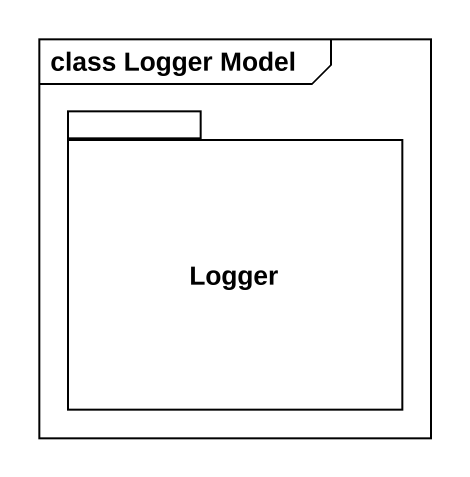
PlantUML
@startuml
mainframe class Logger Model
package Logger {
}
@enduml
